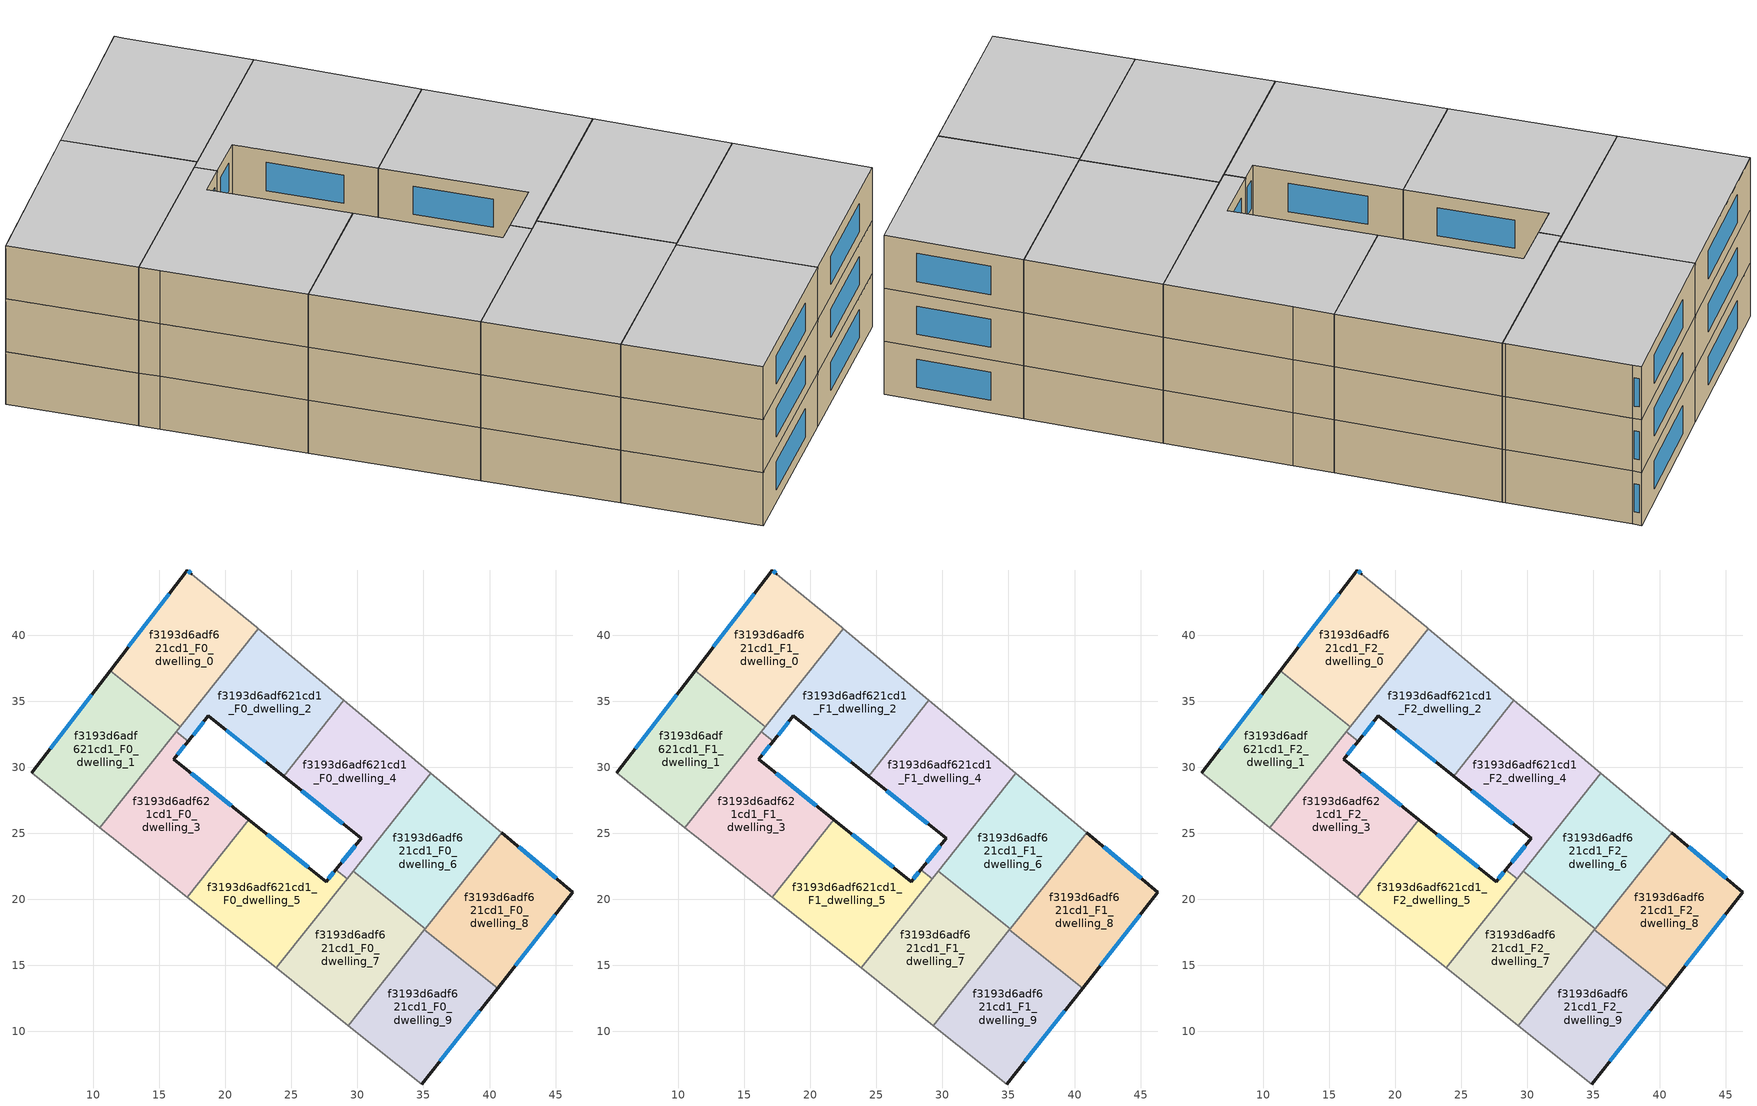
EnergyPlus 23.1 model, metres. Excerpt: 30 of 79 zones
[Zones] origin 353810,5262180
f3193d6adf621cd1_F0_dwelling_0
 floor ground (EU_floor_Construction): 22.37,40.59 22.49,40.49 16.59,33.08 11.27,37.32 17.1,44.93 17.47,44.61 z0
 wall outside (EU_wall_Construction): 17.47,44.61 17.1,44.93 11.27,37.32 z0:3
 wall to f3193d6adf621cd1_F0_dwelling_1 (EU_wall_Construction): 11.27,37.32 16.59,33.08 z0:3
 wall adiabatic (EU_wall_Construction): 22.49,40.49 22.37,40.59 17.47,44.61 z0:3
 wall to f3193d6adf621cd1_F0_dwelling_2 (EU_wall_Construction): 16.59,33.08 22.49,40.49 z0:3
 window (EU_Window_Construction): 15.73,43.15 12.64,39.11 / 17.38,44.69 17.19,44.86 z0.7:2.3
f3193d6adf621cd1_F0_dwelling_1
 floor ground (EU_floor_Construction): 16.59,33.08 10.49,25.43 5.33,29.57 11.27,37.32 z0
 wall outside (EU_wall_Construction): 11.27,37.32 5.33,29.57 z0:3
 wall adiabatic (EU_wall_Construction): 5.33,29.57 10.49,25.43 z0:3
 wall to f3193d6adf621cd1_F0_dwelling_3 (EU_wall_Construction): 10.49,25.43 16.29,32.7 z0:3
 wall to f3193d6adf621cd1_F0_dwelling_2 (EU_wall_Construction): 16.29,32.7 16.59,33.08 z0:3
 window (EU_Window_Construction): 9.87,35.5 6.72,31.39 z0.7:2.3
f3193d6adf621cd1_F0_dwelling_2
 floor ground (EU_floor_Construction): 28.98,35.07 24.41,29.33 18.72,33.89 17.19,31.98 16.29,32.7 22.49,40.49 z0
 wall outside (EU_wall_Construction): 17.19,31.98 18.72,33.89 24.41,29.33 z0:3
 wall to f3193d6adf621cd1_F0_dwelling_3 (EU_wall_Construction): 16.29,32.7 17.19,31.98 z0:3
 wall adiabatic (EU_wall_Construction): 28.98,35.07 22.49,40.49 z0:3
 wall to f3193d6adf621cd1_F0_dwelling_4 (EU_wall_Construction): 24.41,29.33 28.98,35.07 z0:3
 window (EU_Window_Construction): 20.05,32.82 23.07,30.4 / 17.55,32.43 18.36,33.44 z0.7:2.3
f3193d6adf621cd1_F0_dwelling_3
 floor ground (EU_floor_Construction): 17.19,31.98 16.08,30.6 21.78,26.03 17.11,20.16 11.34,24.75 10.49,25.43 16.29,32.7 z0
 wall outside (EU_wall_Construction): 21.78,26.03 16.08,30.6 17.19,31.98 z0:3
 wall adiabatic (EU_wall_Construction): 10.49,25.43 11.34,24.75 17.11,20.16 z0:3
 wall to f3193d6adf621cd1_F0_dwelling_5 (EU_wall_Construction): 17.11,20.16 21.78,26.03 z0:3
 window (EU_Window_Construction): 16.34,30.93 16.93,31.66 / 20.44,27.1 17.42,29.53 z0.7:2.3
f3193d6adf621cd1_F0_dwelling_4
 floor ground (EU_floor_Construction): 30.55,33.76 35.57,29.55 29.22,21.57 28.37,22.25 30.27,24.62 24.41,29.33 28.98,35.07 z0
 wall outside (EU_wall_Construction): 24.41,29.33 30.27,24.62 28.37,22.25 z0:3
 wall adiabatic (EU_wall_Construction): 35.57,29.55 30.55,33.76 28.98,35.07 z0:3
 wall to f3193d6adf621cd1_F0_dwelling_5 (EU_wall_Construction): 28.37,22.25 29.22,21.57 z0:3
 wall to f3193d6adf621cd1_F0_dwelling_6 (EU_wall_Construction): 29.67,22.14 35.57,29.55 z0:3
 wall to f3193d6adf621cd1_F0_dwelling_7 (EU_wall_Construction): 29.22,21.57 29.67,22.14 z0:3
 window (EU_Window_Construction): 29.83,24.07 28.81,22.81 / 25.78,28.22 28.9,25.73 z0.7:2.3
f3193d6adf621cd1_F0_dwelling_5
 floor ground (EU_floor_Construction): 28.37,22.25 29.22,21.57 23.83,14.8 17.11,20.16 21.78,26.03 27.63,21.33 z0
 wall outside (EU_wall_Construction): 28.37,22.25 27.63,21.33 21.78,26.03 z0:3
 wall adiabatic (EU_wall_Construction): 17.11,20.16 23.83,14.8 z0:3
 wall to f3193d6adf621cd1_F0_dwelling_7 (EU_wall_Construction): 23.83,14.8 29.22,21.57 z0:3
 window (EU_Window_Construction): 26.26,22.43 23.15,24.93 / 28.19,22.03 27.8,21.55 z0.7:2.3
f3193d6adf621cd1_F0_dwelling_6
 floor ground (EU_floor_Construction): 40.93,25.04 35.15,17.78 29.67,22.14 35.57,29.55 z0
 wall adiabatic (EU_wall_Construction): 40.93,25.04 35.57,29.55 z0:3
 wall to f3193d6adf621cd1_F0_dwelling_7 (EU_wall_Construction): 29.67,22.14 35.15,17.78 z0:3
 wall to f3193d6adf621cd1_F0_dwelling_8 (EU_wall_Construction): 35.15,17.78 40.93,25.04 z0:3
f3193d6adf621cd1_F0_dwelling_7
 floor ground (EU_floor_Construction): 35.15,17.78 29.31,10.45 23.83,14.8 29.67,22.14 z0
 wall adiabatic (EU_wall_Construction): 23.83,14.8 29.31,10.45 z0:3
 wall to f3193d6adf621cd1_F0_dwelling_9 (EU_wall_Construction): 29.31,10.45 35.07,17.69 z0:3
 wall to f3193d6adf621cd1_F0_dwelling_8 (EU_wall_Construction): 35.08,17.69 35.15,17.78 z0:3
f3193d6adf621cd1_F0_dwelling_8
 floor ground (EU_floor_Construction): 46.31,20.52 40.61,13.28 35.08,17.69 40.93,25.04 z0
 wall outside (EU_wall_Construction): 40.61,13.28 46.31,20.52 40.93,25.04 z0:3
 wall to f3193d6adf621cd1_F0_dwelling_9 (EU_wall_Construction): 35.08,17.69 40.61,13.28 z0:3
 window (EU_Window_Construction): 45.05,21.58 42.19,23.98 / 41.95,14.98 44.97,18.82 z0.7:2.3
f3193d6adf621cd1_F0_dwelling_9
 floor ground (EU_floor_Construction): 40.61,13.28 34.87,6.02 29.31,10.45 35.08,17.69 z0
 wall outside (EU_wall_Construction): 34.87,6.02 40.61,13.28 z0:3
 wall adiabatic (EU_wall_Construction): 29.31,10.45 34.87,6.02 z0:3
 window (EU_Window_Construction): 36.22,7.72 39.26,11.58 z0.7:2.3
f3193d6adf621cd1_F1_dwelling_0
 floor to f3193d6adf621cd1_F0_dwelling_0 (EU_floor_Construction): 22.37,40.59 22.49,40.49 16.59,33.08 11.27,37.32 17.1,44.93 17.47,44.61 z3
 wall outside (EU_wall_Construction): 17.47,44.61 17.1,44.93 11.27,37.32 z3:6
 wall to f3193d6adf621cd1_F1_dwelling_1 (EU_wall_Construction): 11.27,37.32 16.59,33.08 z3:6
 wall adiabatic (EU_wall_Construction): 22.49,40.49 22.37,40.59 17.47,44.61 z3:6
 wall to f3193d6adf621cd1_F1_dwelling_2 (EU_wall_Construction): 16.59,33.08 22.49,40.49 z3:6
 window (EU_Window_Construction): 15.73,43.15 12.64,39.11 / 17.38,44.69 17.19,44.86 z3.7:5.3
f3193d6adf621cd1_F1_dwelling_1
 floor to f3193d6adf621cd1_F0_dwelling_1 (EU_floor_Construction): 16.59,33.08 10.49,25.43 5.33,29.57 11.27,37.32 z3
 wall outside (EU_wall_Construction): 11.27,37.32 5.33,29.57 z3:6
 wall adiabatic (EU_wall_Construction): 5.33,29.57 10.49,25.43 z3:6
 wall to f3193d6adf621cd1_F1_dwelling_3 (EU_wall_Construction): 10.49,25.43 16.29,32.7 z3:6
 wall to f3193d6adf621cd1_F1_dwelling_2 (EU_wall_Construction): 16.29,32.7 16.59,33.08 z3:6
 window (EU_Window_Construction): 9.87,35.5 6.72,31.39 z3.7:5.3
f3193d6adf621cd1_F1_dwelling_2
 floor to f3193d6adf621cd1_F0_dwelling_2 (EU_floor_Construction): 28.98,35.07 24.41,29.33 18.72,33.89 17.19,31.98 16.29,32.7 22.49,40.49 z3
 wall outside (EU_wall_Construction): 17.19,31.98 18.72,33.89 24.41,29.33 z3:6
 wall to f3193d6adf621cd1_F1_dwelling_3 (EU_wall_Construction): 16.29,32.7 17.19,31.98 z3:6
 wall adiabatic (EU_wall_Construction): 28.98,35.07 22.49,40.49 z3:6
 wall to f3193d6adf621cd1_F1_dwelling_4 (EU_wall_Construction): 24.41,29.33 28.98,35.07 z3:6
 window (EU_Window_Construction): 20.05,32.82 23.07,30.4 / 17.55,32.43 18.36,33.44 z3.7:5.3
f3193d6adf621cd1_F1_dwelling_3
 floor to f3193d6adf621cd1_F0_dwelling_3 (EU_floor_Construction): 17.19,31.98 16.08,30.6 21.78,26.03 17.11,20.16 11.34,24.75 10.49,25.43 16.29,32.7 z3
 wall outside (EU_wall_Construction): 21.78,26.03 16.08,30.6 17.19,31.98 z3:6
 wall adiabatic (EU_wall_Construction): 10.49,25.43 11.34,24.75 17.11,20.16 z3:6
 wall to f3193d6adf621cd1_F1_dwelling_5 (EU_wall_Construction): 17.11,20.16 21.78,26.03 z3:6
 window (EU_Window_Construction): 16.34,30.93 16.93,31.66 / 20.44,27.1 17.42,29.53 z3.7:5.3
f3193d6adf621cd1_F1_dwelling_4
 floor to f3193d6adf621cd1_F0_dwelling_4 (EU_floor_Construction): 30.55,33.76 35.57,29.55 29.22,21.57 28.37,22.25 30.27,24.62 24.41,29.33 28.98,35.07 z3
 wall outside (EU_wall_Construction): 24.41,29.33 30.27,24.62 28.37,22.25 z3:6
 wall adiabatic (EU_wall_Construction): 35.57,29.55 30.55,33.76 28.98,35.07 z3:6
 wall to f3193d6adf621cd1_F1_dwelling_5 (EU_wall_Construction): 28.37,22.25 29.22,21.57 z3:6
 wall to f3193d6adf621cd1_F1_dwelling_6 (EU_wall_Construction): 29.67,22.14 35.57,29.55 z3:6
 wall to f3193d6adf621cd1_F1_dwelling_7 (EU_wall_Construction): 29.22,21.57 29.67,22.14 z3:6
 window (EU_Window_Construction): 29.83,24.07 28.81,22.81 / 25.78,28.22 28.9,25.73 z3.7:5.3
f3193d6adf621cd1_F1_dwelling_5
 floor to f3193d6adf621cd1_F0_dwelling_5 (EU_floor_Construction): 28.37,22.25 29.22,21.57 23.83,14.8 17.11,20.16 21.78,26.03 27.63,21.33 z3
 wall outside (EU_wall_Construction): 28.37,22.25 27.63,21.33 21.78,26.03 z3:6
 wall adiabatic (EU_wall_Construction): 17.11,20.16 23.83,14.8 z3:6
 wall to f3193d6adf621cd1_F1_dwelling_7 (EU_wall_Construction): 23.83,14.8 29.22,21.57 z3:6
 window (EU_Window_Construction): 26.26,22.43 23.15,24.93 / 28.19,22.03 27.8,21.55 z3.7:5.3
f3193d6adf621cd1_F1_dwelling_6
 floor to f3193d6adf621cd1_F0_dwelling_6 (EU_floor_Construction): 40.93,25.04 35.15,17.78 29.67,22.14 35.57,29.55 z3
 wall adiabatic (EU_wall_Construction): 40.93,25.04 35.57,29.55 z3:6
 wall to f3193d6adf621cd1_F1_dwelling_7 (EU_wall_Construction): 29.67,22.14 35.15,17.78 z3:6
 wall to f3193d6adf621cd1_F1_dwelling_8 (EU_wall_Construction): 35.15,17.78 40.93,25.04 z3:6
f3193d6adf621cd1_F1_dwelling_7
 floor to f3193d6adf621cd1_F0_dwelling_7 (EU_floor_Construction): 35.15,17.78 29.31,10.45 23.83,14.8 29.67,22.14 z3
 wall adiabatic (EU_wall_Construction): 23.83,14.8 29.31,10.45 z3:6
 wall to f3193d6adf621cd1_F1_dwelling_9 (EU_wall_Construction): 29.31,10.45 35.07,17.69 z3:6
 wall to f3193d6adf621cd1_F1_dwelling_8 (EU_wall_Construction): 35.08,17.69 35.15,17.78 z3:6
f3193d6adf621cd1_F1_dwelling_8
 floor to f3193d6adf621cd1_F0_dwelling_8 (EU_floor_Construction): 46.31,20.52 40.61,13.28 35.08,17.69 40.93,25.04 z3
 wall outside (EU_wall_Construction): 40.61,13.28 46.31,20.52 40.93,25.04 z3:6
 wall to f3193d6adf621cd1_F1_dwelling_9 (EU_wall_Construction): 35.08,17.69 40.61,13.28 z3:6
 window (EU_Window_Construction): 45.05,21.58 42.19,23.98 / 41.95,14.98 44.97,18.82 z3.7:5.3
f3193d6adf621cd1_F1_dwelling_9
 floor to f3193d6adf621cd1_F0_dwelling_9 (EU_floor_Construction): 40.61,13.28 34.87,6.02 29.31,10.45 35.08,17.69 z3
 wall outside (EU_wall_Construction): 34.87,6.02 40.61,13.28 z3:6
 wall adiabatic (EU_wall_Construction): 29.31,10.45 34.87,6.02 z3:6
 window (EU_Window_Construction): 36.22,7.72 39.26,11.58 z3.7:5.3
f3193d6adf621cd1_F2_dwelling_0
 floor to f3193d6adf621cd1_F1_dwelling_0 (EU_floor_Construction): 22.37,40.59 22.49,40.49 16.59,33.08 11.27,37.32 17.1,44.93 17.47,44.61 z6
 wall outside (EU_wall_Construction): 17.47,44.61 17.1,44.93 11.27,37.32 z6:9
 wall to f3193d6adf621cd1_F2_dwelling_1 (EU_wall_Construction): 11.27,37.32 16.59,33.08 z6:9
 wall adiabatic (EU_wall_Construction): 22.49,40.49 22.37,40.59 17.47,44.61 z6:9
 wall to f3193d6adf621cd1_F2_dwelling_2 (EU_wall_Construction): 16.59,33.08 22.49,40.49 z6:9
 window (EU_Window_Construction): 15.73,43.15 12.64,39.11 / 17.38,44.69 17.19,44.86 z6.7:8.3
 ceiling to f3193d6adf621cd1_F3_dwelling_0 (EU_floor_Construction): 16.59,33.08 22.49,40.49 22.37,40.59 17.47,44.61 17.1,44.93 11.27,37.32 z9
f3193d6adf621cd1_F2_dwelling_1
 floor to f3193d6adf621cd1_F1_dwelling_1 (EU_floor_Construction): 16.59,33.08 10.49,25.43 5.33,29.57 11.27,37.32 z6
 wall outside (EU_wall_Construction): 11.27,37.32 5.33,29.57 z6:9
 wall adiabatic (EU_wall_Construction): 5.33,29.57 10.49,25.43 z6:9
 wall to f3193d6adf621cd1_F2_dwelling_3 (EU_wall_Construction): 10.49,25.43 16.29,32.7 z6:9
 wall to f3193d6adf621cd1_F2_dwelling_2 (EU_wall_Construction): 16.29,32.7 16.59,33.08 z6:9
 window (EU_Window_Construction): 9.87,35.5 6.72,31.39 z6.7:8.3
 ceiling to f3193d6adf621cd1_F3_dwelling_1 (EU_floor_Construction): 10.49,25.43 16.59,33.08 11.27,37.32 5.33,29.57 z9
f3193d6adf621cd1_F2_dwelling_2
 floor to f3193d6adf621cd1_F1_dwelling_2 (EU_floor_Construction): 28.98,35.07 24.41,29.33 18.72,33.89 17.19,31.98 16.29,32.7 22.49,40.49 z6
 wall outside (EU_wall_Construction): 17.19,31.98 18.72,33.89 24.41,29.33 z6:9
 wall to f3193d6adf621cd1_F2_dwelling_3 (EU_wall_Construction): 16.29,32.7 17.19,31.98 z6:9
 wall adiabatic (EU_wall_Construction): 28.98,35.07 22.49,40.49 z6:9
 wall to f3193d6adf621cd1_F2_dwelling_4 (EU_wall_Construction): 24.41,29.33 28.98,35.07 z6:9
 window (EU_Window_Construction): 20.05,32.82 23.07,30.4 / 17.55,32.43 18.36,33.44 z6.7:8.3
 ceiling to f3193d6adf621cd1_F3_dwelling_2 (EU_floor_Construction): 24.41,29.33 28.98,35.07 22.49,40.49 16.29,32.7 17.19,31.98 18.72,33.89 z9
f3193d6adf621cd1_F2_dwelling_3
 floor to f3193d6adf621cd1_F1_dwelling_3 (EU_floor_Construction): 17.19,31.98 16.08,30.6 21.78,26.03 17.11,20.16 11.34,24.75 10.49,25.43 16.29,32.7 z6
 wall outside (EU_wall_Construction): 21.78,26.03 16.08,30.6 17.19,31.98 z6:9
 wall adiabatic (EU_wall_Construction): 10.49,25.43 11.34,24.75 17.11,20.16 z6:9
 wall to f3193d6adf621cd1_F2_dwelling_5 (EU_wall_Construction): 17.11,20.16 21.78,26.03 z6:9
 window (EU_Window_Construction): 16.34,30.93 16.93,31.66 / 20.44,27.1 17.42,29.53 z6.7:8.3
 ceiling to f3193d6adf621cd1_F3_dwelling_3 (EU_floor_Construction): 17.11,20.16 21.78,26.03 16.08,30.6 17.19,31.98 16.29,32.7 10.49,25.43 11.34,24.75 z9
f3193d6adf621cd1_F2_dwelling_4
 floor to f3193d6adf621cd1_F1_dwelling_4 (EU_floor_Construction): 30.55,33.76 35.57,29.55 29.22,21.57 28.37,22.25 30.27,24.62 24.41,29.33 28.98,35.07 z6
 wall outside (EU_wall_Construction): 24.41,29.33 30.27,24.62 28.37,22.25 z6:9
 wall adiabatic (EU_wall_Construction): 35.57,29.55 30.55,33.76 28.98,35.07 z6:9
 wall to f3193d6adf621cd1_F2_dwelling_5 (EU_wall_Construction): 28.37,22.25 29.22,21.57 z6:9
 wall to f3193d6adf621cd1_F2_dwelling_6 (EU_wall_Construction): 29.67,22.14 35.57,29.55 z6:9
 wall to f3193d6adf621cd1_F2_dwelling_7 (EU_wall_Construction): 29.22,21.57 29.67,22.14 z6:9
 window (EU_Window_Construction): 29.83,24.07 28.81,22.81 / 25.78,28.22 28.9,25.73 z6.7:8.3
 ceiling to f3193d6adf621cd1_F3_dwelling_4 (EU_floor_Construction): 30.27,24.62 28.37,22.25 29.22,21.57 35.57,29.55 30.55,33.76 28.98,35.07 24.41,29.33 z9
f3193d6adf621cd1_F2_dwelling_5
 floor to f3193d6adf621cd1_F1_dwelling_5 (EU_floor_Construction): 28.37,22.25 29.22,21.57 23.83,14.8 17.11,20.16 21.78,26.03 27.63,21.33 z6
 wall outside (EU_wall_Construction): 28.37,22.25 27.63,21.33 21.78,26.03 z6:9
 wall adiabatic (EU_wall_Construction): 17.11,20.16 23.83,14.8 z6:9
 wall to f3193d6adf621cd1_F2_dwelling_7 (EU_wall_Construction): 23.83,14.8 29.22,21.57 z6:9
 window (EU_Window_Construction): 26.26,22.43 23.15,24.93 / 28.19,22.03 27.8,21.55 z6.7:8.3
 ceiling to f3193d6adf621cd1_F3_dwelling_5 (EU_floor_Construction): 23.83,14.8 29.22,21.57 28.37,22.25 27.63,21.33 21.78,26.03 17.11,20.16 z9
f3193d6adf621cd1_F2_dwelling_6
 floor to f3193d6adf621cd1_F1_dwelling_6 (EU_floor_Construction): 40.93,25.04 35.15,17.78 29.67,22.14 35.57,29.55 z6
 wall adiabatic (EU_wall_Construction): 40.93,25.04 35.57,29.55 z6:9
 wall to f3193d6adf621cd1_F2_dwelling_7 (EU_wall_Construction): 29.67,22.14 35.15,17.78 z6:9
 wall to f3193d6adf621cd1_F2_dwelling_8 (EU_wall_Construction): 35.15,17.78 40.93,25.04 z6:9
 ceiling to f3193d6adf621cd1_F3_dwelling_6 (EU_floor_Construction): 35.15,17.78 40.93,25.04 35.57,29.55 29.67,22.14 z9
f3193d6adf621cd1_F2_dwelling_7
 floor to f3193d6adf621cd1_F1_dwelling_7 (EU_floor_Construction): 35.15,17.78 29.31,10.45 23.83,14.8 29.67,22.14 z6
 wall adiabatic (EU_wall_Construction): 23.83,14.8 29.31,10.45 z6:9
 wall to f3193d6adf621cd1_F2_dwelling_9 (EU_wall_Construction): 29.31,10.45 35.07,17.69 z6:9
 wall to f3193d6adf621cd1_F2_dwelling_8 (EU_wall_Construction): 35.08,17.69 35.15,17.78 z6:9
 ceiling to f3193d6adf621cd1_F3_dwelling_7 (EU_floor_Construction): 29.31,10.45 35.15,17.78 29.67,22.14 23.83,14.8 z9
f3193d6adf621cd1_F2_dwelling_8
 floor to f3193d6adf621cd1_F1_dwelling_8 (EU_floor_Construction): 46.31,20.52 40.61,13.28 35.08,17.69 40.93,25.04 z6
 wall outside (EU_wall_Construction): 40.61,13.28 46.31,20.52 40.93,25.04 z6:9
 wall to f3193d6adf621cd1_F2_dwelling_9 (EU_wall_Construction): 35.08,17.69 40.61,13.28 z6:9
 window (EU_Window_Construction): 45.05,21.58 42.19,23.98 / 41.95,14.98 44.97,18.82 z6.7:8.3
 ceiling to f3193d6adf621cd1_F3_dwelling_8 (EU_floor_Construction): 40.61,13.28 46.31,20.52 40.93,25.04 35.08,17.69 z9
f3193d6adf621cd1_F2_dwelling_9
 floor to f3193d6adf621cd1_F1_dwelling_9 (EU_floor_Construction): 40.61,13.28 34.87,6.02 29.31,10.45 35.08,17.69 z6
 wall outside (EU_wall_Construction): 34.87,6.02 40.61,13.28 z6:9
 wall adiabatic (EU_wall_Construction): 29.31,10.45 34.87,6.02 z6:9
 window (EU_Window_Construction): 36.22,7.72 39.26,11.58 z6.7:8.3
 ceiling to f3193d6adf621cd1_F3_dwelling_9 (EU_floor_Construction): 34.87,6.02 40.61,13.28 35.08,17.69 29.31,10.45 z9
[Building]
EU S2 Campaign: North Axis=0; Terrain=City; Solar Distribution=FullExterior
[Site:Location]
Budapest.Ferenc.Liszt.Intl.AP: Latitude=47.437; Longitude=19.256; Time Zone=1; Elevation=185
[SizingPeriod:WeatherFileDays]
AnnualSizingPeriod: Begin Month=1; Begin Day of Month=1; End Month=12; End Day of Month=31; Day of Week for Start Day=Monday; Use Weather File Daylight Saving Period=No; Use Weather File Rain and Snow Indicators=No
[MATERIAL]
EU_InternalMass_Material: Roughness=MediumRough; Thickness=0.1; Conductivity=1; Density=1800; Specific Heat=900; Thermal Absorptance=0.9; Solar Absorptance=0.7; Visible Absorptance=0.7
[MATERIAL:NOMASS] Roughness=MediumRough; Thermal Absorptance=0.9; Solar Absorptance=0.7; Visible Absorptance=0.7
Name | Thermal Resistance
EU_wall_NoMass | 0.832559
EU_floor_NoMass | 0.872794
[WINDOWMATERIAL:SIMPLEGLAZINGSYSTEM]
EU_Window_SimpleGlazing: UFactor=2.79869; Solar Heat Gain Coefficient=0.75; Visible Transmittance=0.75
[CONSTRUCTION]
EU_wall_Construction: EU_wall_NoMass
EU_floor_Construction: EU_floor_NoMass
EU_Window_Construction: EU_Window_SimpleGlazing
EU_InternalMass_Construction: EU_InternalMass_Material
[ZONE] Type=1; Multiplier=1; Ceiling Height=autocalculate; Floor Area=autocalculate; Part of Total Floor Area=Yes
Name | Volume
f3193d6adf621cd1_F0_dwelling_0; f3193d6adf621cd1_F1_dwelling_0; f3193d6adf621cd1_F2_dwelling_0 | 196.886
f3193d6adf621cd1_F0_dwelling_1; f3193d6adf621cd1_F1_dwelling_1; f3193d6adf621cd1_F2_dwelling_1 | 196.89
f3193d6adf621cd1_F0_dwelling_2; f3193d6adf621cd1_F1_dwelling_2; f3193d6adf621cd1_F2_dwelling_2 | 196.864
f3193d6adf621cd1_F0_dwelling_3; f3193d6adf621cd1_F1_dwelling_3; f3193d6adf621cd1_F2_dwelling_3 | 196.879
f3193d6adf621cd1_F0_dwelling_4; f3193d6adf621cd1_F1_dwelling_4; f3193d6adf621cd1_F2_dwelling_4 | 196.849
f3193d6adf621cd1_F0_dwelling_5; f3193d6adf621cd1_F1_dwelling_5; f3193d6adf621cd1_F2_dwelling_5 | 196.856
f3193d6adf621cd1_F0_dwelling_6; f3193d6adf621cd1_F1_dwelling_6; f3193d6adf621cd1_F2_dwelling_6 | 196.885
f3193d6adf621cd1_F0_dwelling_7; f3193d6adf621cd1_F1_dwelling_7; f3193d6adf621cd1_F2_dwelling_7 | 196.862
f3193d6adf621cd1_F0_dwelling_8; f3193d6adf621cd1_F1_dwelling_8; f3193d6adf621cd1_F2_dwelling_8 | 196.861
f3193d6adf621cd1_F0_dwelling_9; f3193d6adf621cd1_F1_dwelling_9; f3193d6adf621cd1_F2_dwelling_9 | 196.881
[INTERNALMASS] Construction=EU_InternalMass_Construction
Name | Zone or ZoneList | Surface Area
f3193d6adf621cd1_F0_dwelling_0_EU_InternalMass | f3193d6adf621cd1_F0_dwelling_0 | 65.6287
f3193d6adf621cd1_F0_dwelling_1_EU_InternalMass | f3193d6adf621cd1_F0_dwelling_1 | 65.63
f3193d6adf621cd1_F0_dwelling_2_EU_InternalMass | f3193d6adf621cd1_F0_dwelling_2 | 65.6212
f3193d6adf621cd1_F0_dwelling_3_EU_InternalMass | f3193d6adf621cd1_F0_dwelling_3 | 65.6262
f3193d6adf621cd1_F0_dwelling_4_EU_InternalMass | f3193d6adf621cd1_F0_dwelling_4 | 65.6166
f3193d6adf621cd1_F0_dwelling_5_EU_InternalMass | f3193d6adf621cd1_F0_dwelling_5 | 65.6187
f3193d6adf621cd1_F0_dwelling_6_EU_InternalMass | f3193d6adf621cd1_F0_dwelling_6 | 65.6283
f3193d6adf621cd1_F0_dwelling_7_EU_InternalMass | f3193d6adf621cd1_F0_dwelling_7 | 65.6205
f3193d6adf621cd1_F0_dwelling_8_EU_InternalMass | f3193d6adf621cd1_F0_dwelling_8 | 65.6206
f3193d6adf621cd1_F0_dwelling_9_EU_InternalMass | f3193d6adf621cd1_F0_dwelling_9 | 65.6269
f3193d6adf621cd1_F1_dwelling_0_EU_InternalMass | f3193d6adf621cd1_F1_dwelling_0 | 65.6287
f3193d6adf621cd1_F1_dwelling_1_EU_InternalMass | f3193d6adf621cd1_F1_dwelling_1 | 65.63
f3193d6adf621cd1_F1_dwelling_2_EU_InternalMass | f3193d6adf621cd1_F1_dwelling_2 | 65.6212
f3193d6adf621cd1_F1_dwelling_3_EU_InternalMass | f3193d6adf621cd1_F1_dwelling_3 | 65.6262
f3193d6adf621cd1_F1_dwelling_4_EU_InternalMass | f3193d6adf621cd1_F1_dwelling_4 | 65.6166
f3193d6adf621cd1_F1_dwelling_5_EU_InternalMass | f3193d6adf621cd1_F1_dwelling_5 | 65.6187
f3193d6adf621cd1_F1_dwelling_6_EU_InternalMass | f3193d6adf621cd1_F1_dwelling_6 | 65.6283
f3193d6adf621cd1_F1_dwelling_7_EU_InternalMass | f3193d6adf621cd1_F1_dwelling_7 | 65.6205
f3193d6adf621cd1_F1_dwelling_8_EU_InternalMass | f3193d6adf621cd1_F1_dwelling_8 | 65.6206
f3193d6adf621cd1_F1_dwelling_9_EU_InternalMass | f3193d6adf621cd1_F1_dwelling_9 | 65.6269
f3193d6adf621cd1_F2_dwelling_0_EU_InternalMass | f3193d6adf621cd1_F2_dwelling_0 | 65.6287
f3193d6adf621cd1_F2_dwelling_1_EU_InternalMass | f3193d6adf621cd1_F2_dwelling_1 | 65.63
f3193d6adf621cd1_F2_dwelling_2_EU_InternalMass | f3193d6adf621cd1_F2_dwelling_2 | 65.6212
f3193d6adf621cd1_F2_dwelling_3_EU_InternalMass | f3193d6adf621cd1_F2_dwelling_3 | 65.6262
f3193d6adf621cd1_F2_dwelling_4_EU_InternalMass | f3193d6adf621cd1_F2_dwelling_4 | 65.6166
f3193d6adf621cd1_F2_dwelling_5_EU_InternalMass | f3193d6adf621cd1_F2_dwelling_5 | 65.6187
f3193d6adf621cd1_F2_dwelling_6_EU_InternalMass | f3193d6adf621cd1_F2_dwelling_6 | 65.6283
f3193d6adf621cd1_F2_dwelling_7_EU_InternalMass | f3193d6adf621cd1_F2_dwelling_7 | 65.6205
f3193d6adf621cd1_F2_dwelling_8_EU_InternalMass | f3193d6adf621cd1_F2_dwelling_8 | 65.6206
f3193d6adf621cd1_F2_dwelling_9_EU_InternalMass | f3193d6adf621cd1_F2_dwelling_9 | 65.6269
[OTHEREQUIPMENT] Fuel Type=Electricity; Design Level Calculation Method=Watts/Area; Power per Zone Floor Area=1; Fraction Latent=0; Fraction Radiant=0; Fraction Lost=0; Carbon Dioxide Generation Rate=0; EndUse Subcategory=EU_Step8_InternalGains
Name | Zone or ZoneList or Space or SpaceList | Schedule
EU_Step8_InternalGain_f3193d6adf621cd1_F0_dwelling_0_f000 | f3193d6adf621cd1_F0_dwelling_0 | EU_Step8_GainSchedule_f3193d6adf621cd1_F0_dwelling_0_f000
EU_Step8_InternalGain_f3193d6adf621cd1_F0_dwelling_1_f000 | f3193d6adf621cd1_F0_dwelling_1 | EU_Step8_GainSchedule_f3193d6adf621cd1_F0_dwelling_1_f000
EU_Step8_InternalGain_f3193d6adf621cd1_F0_dwelling_2_f000 | f3193d6adf621cd1_F0_dwelling_2 | EU_Step8_GainSchedule_f3193d6adf621cd1_F0_dwelling_2_f000
EU_Step8_InternalGain_f3193d6adf621cd1_F0_dwelling_3_f000 | f3193d6adf621cd1_F0_dwelling_3 | EU_Step8_GainSchedule_f3193d6adf621cd1_F0_dwelling_3_f000
EU_Step8_InternalGain_f3193d6adf621cd1_F0_dwelling_4_f000 | f3193d6adf621cd1_F0_dwelling_4 | EU_Step8_GainSchedule_f3193d6adf621cd1_F0_dwelling_4_f000
EU_Step8_InternalGain_f3193d6adf621cd1_F0_dwelling_5_f000 | f3193d6adf621cd1_F0_dwelling_5 | EU_Step8_GainSchedule_f3193d6adf621cd1_F0_dwelling_5_f000
EU_Step8_InternalGain_f3193d6adf621cd1_F0_dwelling_6_f000 | f3193d6adf621cd1_F0_dwelling_6 | EU_Step8_GainSchedule_f3193d6adf621cd1_F0_dwelling_6_f000
EU_Step8_InternalGain_f3193d6adf621cd1_F0_dwelling_7_f000 | f3193d6adf621cd1_F0_dwelling_7 | EU_Step8_GainSchedule_f3193d6adf621cd1_F0_dwelling_7_f000
EU_Step8_InternalGain_f3193d6adf621cd1_F0_dwelling_8_f000 | f3193d6adf621cd1_F0_dwelling_8 | EU_Step8_GainSchedule_f3193d6adf621cd1_F0_dwelling_8_f000
EU_Step8_InternalGain_f3193d6adf621cd1_F0_dwelling_9_f000 | f3193d6adf621cd1_F0_dwelling_9 | EU_Step8_GainSchedule_f3193d6adf621cd1_F0_dwelling_9_f000
EU_Step8_InternalGain_f3193d6adf621cd1_F1_dwelling_0_f000 | f3193d6adf621cd1_F1_dwelling_0 | EU_Step8_GainSchedule_f3193d6adf621cd1_F1_dwelling_0_f000
EU_Step8_InternalGain_f3193d6adf621cd1_F1_dwelling_1_f000 | f3193d6adf621cd1_F1_dwelling_1 | EU_Step8_GainSchedule_f3193d6adf621cd1_F1_dwelling_1_f000
EU_Step8_InternalGain_f3193d6adf621cd1_F1_dwelling_2_f000 | f3193d6adf621cd1_F1_dwelling_2 | EU_Step8_GainSchedule_f3193d6adf621cd1_F1_dwelling_2_f000
EU_Step8_InternalGain_f3193d6adf621cd1_F1_dwelling_3_f000 | f3193d6adf621cd1_F1_dwelling_3 | EU_Step8_GainSchedule_f3193d6adf621cd1_F1_dwelling_3_f000
EU_Step8_InternalGain_f3193d6adf621cd1_F1_dwelling_4_f000 | f3193d6adf621cd1_F1_dwelling_4 | EU_Step8_GainSchedule_f3193d6adf621cd1_F1_dwelling_4_f000
EU_Step8_InternalGain_f3193d6adf621cd1_F1_dwelling_5_f000 | f3193d6adf621cd1_F1_dwelling_5 | EU_Step8_GainSchedule_f3193d6adf621cd1_F1_dwelling_5_f000
EU_Step8_InternalGain_f3193d6adf621cd1_F1_dwelling_6_f000 | f3193d6adf621cd1_F1_dwelling_6 | EU_Step8_GainSchedule_f3193d6adf621cd1_F1_dwelling_6_f000
EU_Step8_InternalGain_f3193d6adf621cd1_F1_dwelling_7_f000 | f3193d6adf621cd1_F1_dwelling_7 | EU_Step8_GainSchedule_f3193d6adf621cd1_F1_dwelling_7_f000
EU_Step8_InternalGain_f3193d6adf621cd1_F1_dwelling_8_f000 | f3193d6adf621cd1_F1_dwelling_8 | EU_Step8_GainSchedule_f3193d6adf621cd1_F1_dwelling_8_f000
EU_Step8_InternalGain_f3193d6adf621cd1_F1_dwelling_9_f000 | f3193d6adf621cd1_F1_dwelling_9 | EU_Step8_GainSchedule_f3193d6adf621cd1_F1_dwelling_9_f000
EU_Step8_InternalGain_f3193d6adf621cd1_F2_dwelling_0_f000 | f3193d6adf621cd1_F2_dwelling_0 | EU_Step8_GainSchedule_f3193d6adf621cd1_F2_dwelling_0_f000
EU_Step8_InternalGain_f3193d6adf621cd1_F2_dwelling_1_f000 | f3193d6adf621cd1_F2_dwelling_1 | EU_Step8_GainSchedule_f3193d6adf621cd1_F2_dwelling_1_f000
EU_Step8_InternalGain_f3193d6adf621cd1_F2_dwelling_2_f000 | f3193d6adf621cd1_F2_dwelling_2 | EU_Step8_GainSchedule_f3193d6adf621cd1_F2_dwelling_2_f000
EU_Step8_InternalGain_f3193d6adf621cd1_F2_dwelling_3_f000 | f3193d6adf621cd1_F2_dwelling_3 | EU_Step8_GainSchedule_f3193d6adf621cd1_F2_dwelling_3_f000
EU_Step8_InternalGain_f3193d6adf621cd1_F2_dwelling_4_f000 | f3193d6adf621cd1_F2_dwelling_4 | EU_Step8_GainSchedule_f3193d6adf621cd1_F2_dwelling_4_f000
EU_Step8_InternalGain_f3193d6adf621cd1_F2_dwelling_5_f000 | f3193d6adf621cd1_F2_dwelling_5 | EU_Step8_GainSchedule_f3193d6adf621cd1_F2_dwelling_5_f000
EU_Step8_InternalGain_f3193d6adf621cd1_F2_dwelling_6_f000 | f3193d6adf621cd1_F2_dwelling_6 | EU_Step8_GainSchedule_f3193d6adf621cd1_F2_dwelling_6_f000
EU_Step8_InternalGain_f3193d6adf621cd1_F2_dwelling_7_f000 | f3193d6adf621cd1_F2_dwelling_7 | EU_Step8_GainSchedule_f3193d6adf621cd1_F2_dwelling_7_f000
EU_Step8_InternalGain_f3193d6adf621cd1_F2_dwelling_8_f000 | f3193d6adf621cd1_F2_dwelling_8 | EU_Step8_GainSchedule_f3193d6adf621cd1_F2_dwelling_8_f000
EU_Step8_InternalGain_f3193d6adf621cd1_F2_dwelling_9_f000 | f3193d6adf621cd1_F2_dwelling_9 | EU_Step8_GainSchedule_f3193d6adf621cd1_F2_dwelling_9_f000
[ZONEVENTILATION:DESIGNFLOWRATE] Schedule=EU_AlwaysOn; Design Flow Rate Calculation Method=AirChanges/Hour; Air Changes per Hour=0.475469; Ventilation Type=Natural; Fan Pressure Rise=0; Fan Total Efficiency=1; Constant Term Coefficient=1; Temperature Term Coefficient=0; Velocity Term Coefficient=0; Velocity Squared Term Coefficient=0; Minimum Indoor Temperature=-100; Maximum Indoor Temperature=100; Delta Temperature=-100; Minimum Outdoor Temperature=-100; Maximum Outdoor Temperature=100; Maximum Wind Speed=40
Name | Zone or ZoneList or Space or SpaceList
EU_ConstantAir_f3193d6adf621cd1_F0_dwelling_0 | f3193d6adf621cd1_F0_dwelling_0
EU_ConstantAir_f3193d6adf621cd1_F0_dwelling_1 | f3193d6adf621cd1_F0_dwelling_1
EU_ConstantAir_f3193d6adf621cd1_F0_dwelling_2 | f3193d6adf621cd1_F0_dwelling_2
EU_ConstantAir_f3193d6adf621cd1_F0_dwelling_3 | f3193d6adf621cd1_F0_dwelling_3
EU_ConstantAir_f3193d6adf621cd1_F0_dwelling_4 | f3193d6adf621cd1_F0_dwelling_4
EU_ConstantAir_f3193d6adf621cd1_F0_dwelling_5 | f3193d6adf621cd1_F0_dwelling_5
EU_ConstantAir_f3193d6adf621cd1_F0_dwelling_6 | f3193d6adf621cd1_F0_dwelling_6
EU_ConstantAir_f3193d6adf621cd1_F0_dwelling_7 | f3193d6adf621cd1_F0_dwelling_7
EU_ConstantAir_f3193d6adf621cd1_F0_dwelling_8 | f3193d6adf621cd1_F0_dwelling_8
EU_ConstantAir_f3193d6adf621cd1_F0_dwelling_9 | f3193d6adf621cd1_F0_dwelling_9
EU_ConstantAir_f3193d6adf621cd1_F1_dwelling_0 | f3193d6adf621cd1_F1_dwelling_0
EU_ConstantAir_f3193d6adf621cd1_F1_dwelling_1 | f3193d6adf621cd1_F1_dwelling_1
EU_ConstantAir_f3193d6adf621cd1_F1_dwelling_2 | f3193d6adf621cd1_F1_dwelling_2
EU_ConstantAir_f3193d6adf621cd1_F1_dwelling_3 | f3193d6adf621cd1_F1_dwelling_3
EU_ConstantAir_f3193d6adf621cd1_F1_dwelling_4 | f3193d6adf621cd1_F1_dwelling_4
EU_ConstantAir_f3193d6adf621cd1_F1_dwelling_5 | f3193d6adf621cd1_F1_dwelling_5
EU_ConstantAir_f3193d6adf621cd1_F1_dwelling_6 | f3193d6adf621cd1_F1_dwelling_6
EU_ConstantAir_f3193d6adf621cd1_F1_dwelling_7 | f3193d6adf621cd1_F1_dwelling_7
EU_ConstantAir_f3193d6adf621cd1_F1_dwelling_8 | f3193d6adf621cd1_F1_dwelling_8
EU_ConstantAir_f3193d6adf621cd1_F1_dwelling_9 | f3193d6adf621cd1_F1_dwelling_9
EU_ConstantAir_f3193d6adf621cd1_F2_dwelling_0 | f3193d6adf621cd1_F2_dwelling_0
EU_ConstantAir_f3193d6adf621cd1_F2_dwelling_1 | f3193d6adf621cd1_F2_dwelling_1
EU_ConstantAir_f3193d6adf621cd1_F2_dwelling_2 | f3193d6adf621cd1_F2_dwelling_2
EU_ConstantAir_f3193d6adf621cd1_F2_dwelling_3 | f3193d6adf621cd1_F2_dwelling_3
EU_ConstantAir_f3193d6adf621cd1_F2_dwelling_4 | f3193d6adf621cd1_F2_dwelling_4
EU_ConstantAir_f3193d6adf621cd1_F2_dwelling_5 | f3193d6adf621cd1_F2_dwelling_5
EU_ConstantAir_f3193d6adf621cd1_F2_dwelling_6 | f3193d6adf621cd1_F2_dwelling_6
EU_ConstantAir_f3193d6adf621cd1_F2_dwelling_7 | f3193d6adf621cd1_F2_dwelling_7
EU_ConstantAir_f3193d6adf621cd1_F2_dwelling_8 | f3193d6adf621cd1_F2_dwelling_8
EU_ConstantAir_f3193d6adf621cd1_F2_dwelling_9 | f3193d6adf621cd1_F2_dwelling_9
[HVACTEMPLATE:THERMOSTAT] Constant Heating Setpoint=20; Constant Cooling Setpoint=50
EU_HeatOnly_f3193d6adf621cd1_F0_dwelling_0; EU_HeatOnly_f3193d6adf621cd1_F0_dwelling_1; EU_HeatOnly_f3193d6adf621cd1_F0_dwelling_2; EU_HeatOnly_f3193d6adf621cd1_F0_dwelling_3; EU_HeatOnly_f3193d6adf621cd1_F0_dwelling_4; EU_HeatOnly_f3193d6adf621cd1_F0_dwelling_5; EU_HeatOnly_f3193d6adf621cd1_F0_dwelling_6; EU_HeatOnly_f3193d6adf621cd1_F0_dwelling_7; EU_HeatOnly_f3193d6adf621cd1_F0_dwelling_8; EU_HeatOnly_f3193d6adf621cd1_F0_dwelling_9; EU_HeatOnly_f3193d6adf621cd1_F1_dwelling_0; EU_HeatOnly_f3193d6adf621cd1_F1_dwelling_1; EU_HeatOnly_f3193d6adf621cd1_F1_dwelling_2; EU_HeatOnly_f3193d6adf621cd1_F1_dwelling_3; EU_HeatOnly_f3193d6adf621cd1_F1_dwelling_4; EU_HeatOnly_f3193d6adf621cd1_F1_dwelling_5; EU_HeatOnly_f3193d6adf621cd1_F1_dwelling_6; EU_HeatOnly_f3193d6adf621cd1_F1_dwelling_7; EU_HeatOnly_f3193d6adf621cd1_F1_dwelling_8; EU_HeatOnly_f3193d6adf621cd1_F1_dwelling_9; EU_HeatOnly_f3193d6adf621cd1_F2_dwelling_0; EU_HeatOnly_f3193d6adf621cd1_F2_dwelling_1; EU_HeatOnly_f3193d6adf621cd1_F2_dwelling_2; EU_HeatOnly_f3193d6adf621cd1_F2_dwelling_3; EU_HeatOnly_f3193d6adf621cd1_F2_dwelling_4; EU_HeatOnly_f3193d6adf621cd1_F2_dwelling_5; EU_HeatOnly_f3193d6adf621cd1_F2_dwelling_6; EU_HeatOnly_f3193d6adf621cd1_F2_dwelling_7; EU_HeatOnly_f3193d6adf621cd1_F2_dwelling_8; EU_HeatOnly_f3193d6adf621cd1_F2_dwelling_9; EU_HeatOnly_f3193d6adf621cd1_F3_dwelling_0; EU_HeatOnly_f3193d6adf621cd1_F3_dwelling_1; EU_HeatOnly_f3193d6adf621cd1_F3_dwelling_2; EU_HeatOnly_f3193d6adf621cd1_F3_dwelling_3; EU_HeatOnly_f3193d6adf621cd1_F3_dwelling_4; EU_HeatOnly_f3193d6adf621cd1_F3_dwelling_5; EU_HeatOnly_f3193d6adf621cd1_F3_dwelling_6; EU_HeatOnly_f3193d6adf621cd1_F3_dwelling_7; EU_HeatOnly_f3193d6adf621cd1_F3_dwelling_8; EU_HeatOnly_f3193d6adf621cd1_F3_dwelling_9; EU_HeatOnly_f3193d6adf621cd1_F4_dwelling_0; EU_HeatOnly_f3193d6adf621cd1_F4_dwelling_1; EU_HeatOnly_f3193d6adf621cd1_F4_dwelling_2; EU_HeatOnly_f3193d6adf621cd1_F4_dwelling_3; EU_HeatOnly_f3193d6adf621cd1_F4_dwelling_4; EU_HeatOnly_f3193d6adf621cd1_F4_dwelling_5; EU_HeatOnly_f3193d6adf621cd1_F4_dwelling_6; EU_HeatOnly_f3193d6adf621cd1_F4_dwelling_7; EU_HeatOnly_f3193d6adf621cd1_F4_dwelling_8; EU_HeatOnly_f3193d6adf621cd1_F4_dwelling_9; EU_HeatOnly_f3193d6adf621cd1_F5_dwelling_0; EU_HeatOnly_f3193d6adf621cd1_F5_dwelling_1; EU_HeatOnly_f3193d6adf621cd1_F5_dwelling_2; EU_HeatOnly_f3193d6adf621cd1_F5_dwelling_3; EU_HeatOnly_f3193d6adf621cd1_F5_dwelling_4; EU_HeatOnly_f3193d6adf621cd1_F5_dwelling_5; EU_HeatOnly_f3193d6adf621cd1_F5_dwelling_6; EU_HeatOnly_f3193d6adf621cd1_F5_dwelling_7; EU_HeatOnly_f3193d6adf621cd1_F5_dwelling_8; EU_HeatOnly_f3193d6adf621cd1_F5_dwelling_9; EU_HeatOnly_f3193d6adf621cd1_F6_dwelling_0; EU_HeatOnly_f3193d6adf621cd1_F6_dwelling_1; EU_HeatOnly_f3193d6adf621cd1_F6_dwelling_2; EU_HeatOnly_f3193d6adf621cd1_F6_dwelling_3; EU_HeatOnly_f3193d6adf621cd1_F6_dwelling_4; EU_HeatOnly_f3193d6adf621cd1_F6_dwelling_5; EU_HeatOnly_f3193d6adf621cd1_F6_dwelling_6; EU_HeatOnly_f3193d6adf621cd1_F6_dwelling_7; EU_HeatOnly_f3193d6adf621cd1_F6_dwelling_8; EU_HeatOnly_f3193d6adf621cd1_F6_dwelling_9; EU_HeatOnly_f3193d6adf621cd1_F7_dwelling_0; EU_HeatOnly_f3193d6adf621cd1_F7_dwelling_1; EU_HeatOnly_f3193d6adf621cd1_F7_dwelling_2; EU_HeatOnly_f3193d6adf621cd1_F7_dwelling_3; EU_HeatOnly_f3193d6adf621cd1_F7_dwelling_4; EU_HeatOnly_f3193d6adf621cd1_F7_dwelling_5; EU_HeatOnly_f3193d6adf621cd1_F7_dwelling_6; EU_HeatOnly_f3193d6adf621cd1_F7_dwelling_7; EU_HeatOnly_f3193d6adf621cd1_F7_dwelling_8
[HVACTEMPLATE:ZONE:IDEALLOADSAIRSYSTEM] System Availability Schedule=EU_AlwaysOn; Maximum Heating Supply Air Temperature=50; Minimum Cooling Supply Air Temperature=13; Maximum Heating Supply Air Humidity Ratio=0.0156; Minimum Cooling Supply Air Humidity Ratio=0.0077; Heating Limit=NoLimit; Cooling Limit=NoLimit; Heating Availability Schedule=EU_AlwaysOn; Cooling Availability Schedule=EU_CoolingOff; Dehumidification Control Type=ConstantSensibleHeatRatio; Cooling Sensible Heat Ratio=0.7; Dehumidification Setpoint=60; Humidification Control Type=None; Humidification Setpoint=30; Outdoor Air Method=None; Outdoor Air Flow Rate per Person=0.00944; Outdoor Air Flow Rate per Zone Floor Area=0; Outdoor Air Flow Rate per Zone=0; Demand Controlled Ventilation Type=None; Outdoor Air Economizer Type=NoEconomizer; Heat Recovery Type=None; Sensible Heat Recovery Effectiveness=0.7; Latent Heat Recovery Effectiveness=0.65
Name | Template Thermostat
f3193d6adf621cd1_F0_dwelling_0 | EU_HeatOnly_f3193d6adf621cd1_F0_dwelling_0
f3193d6adf621cd1_F0_dwelling_1 | EU_HeatOnly_f3193d6adf621cd1_F0_dwelling_1
f3193d6adf621cd1_F0_dwelling_2 | EU_HeatOnly_f3193d6adf621cd1_F0_dwelling_2
f3193d6adf621cd1_F0_dwelling_3 | EU_HeatOnly_f3193d6adf621cd1_F0_dwelling_3
f3193d6adf621cd1_F0_dwelling_4 | EU_HeatOnly_f3193d6adf621cd1_F0_dwelling_4
f3193d6adf621cd1_F0_dwelling_5 | EU_HeatOnly_f3193d6adf621cd1_F0_dwelling_5
f3193d6adf621cd1_F0_dwelling_6 | EU_HeatOnly_f3193d6adf621cd1_F0_dwelling_6
f3193d6adf621cd1_F0_dwelling_7 | EU_HeatOnly_f3193d6adf621cd1_F0_dwelling_7
f3193d6adf621cd1_F0_dwelling_8 | EU_HeatOnly_f3193d6adf621cd1_F0_dwelling_8
f3193d6adf621cd1_F0_dwelling_9 | EU_HeatOnly_f3193d6adf621cd1_F0_dwelling_9
f3193d6adf621cd1_F1_dwelling_0 | EU_HeatOnly_f3193d6adf621cd1_F1_dwelling_0
f3193d6adf621cd1_F1_dwelling_1 | EU_HeatOnly_f3193d6adf621cd1_F1_dwelling_1
f3193d6adf621cd1_F1_dwelling_2 | EU_HeatOnly_f3193d6adf621cd1_F1_dwelling_2
f3193d6adf621cd1_F1_dwelling_3 | EU_HeatOnly_f3193d6adf621cd1_F1_dwelling_3
f3193d6adf621cd1_F1_dwelling_4 | EU_HeatOnly_f3193d6adf621cd1_F1_dwelling_4
f3193d6adf621cd1_F1_dwelling_5 | EU_HeatOnly_f3193d6adf621cd1_F1_dwelling_5
f3193d6adf621cd1_F1_dwelling_6 | EU_HeatOnly_f3193d6adf621cd1_F1_dwelling_6
f3193d6adf621cd1_F1_dwelling_7 | EU_HeatOnly_f3193d6adf621cd1_F1_dwelling_7
f3193d6adf621cd1_F1_dwelling_8 | EU_HeatOnly_f3193d6adf621cd1_F1_dwelling_8
f3193d6adf621cd1_F1_dwelling_9 | EU_HeatOnly_f3193d6adf621cd1_F1_dwelling_9
f3193d6adf621cd1_F2_dwelling_0 | EU_HeatOnly_f3193d6adf621cd1_F2_dwelling_0
f3193d6adf621cd1_F2_dwelling_1 | EU_HeatOnly_f3193d6adf621cd1_F2_dwelling_1
f3193d6adf621cd1_F2_dwelling_2 | EU_HeatOnly_f3193d6adf621cd1_F2_dwelling_2
f3193d6adf621cd1_F2_dwelling_3 | EU_HeatOnly_f3193d6adf621cd1_F2_dwelling_3
f3193d6adf621cd1_F2_dwelling_4 | EU_HeatOnly_f3193d6adf621cd1_F2_dwelling_4
f3193d6adf621cd1_F2_dwelling_5 | EU_HeatOnly_f3193d6adf621cd1_F2_dwelling_5
f3193d6adf621cd1_F2_dwelling_6 | EU_HeatOnly_f3193d6adf621cd1_F2_dwelling_6
f3193d6adf621cd1_F2_dwelling_7 | EU_HeatOnly_f3193d6adf621cd1_F2_dwelling_7
f3193d6adf621cd1_F2_dwelling_8 | EU_HeatOnly_f3193d6adf621cd1_F2_dwelling_8
f3193d6adf621cd1_F2_dwelling_9 | EU_HeatOnly_f3193d6adf621cd1_F2_dwelling_9
[SIZING:ZONE] Zone Cooling Design Supply Air Temperature Input Method=SupplyAirTemperature; Zone Cooling Design Supply Air Temperature=13; Zone Heating Design Supply Air Temperature Input Method=SupplyAirTemperature; Zone Heating Design Supply Air Temperature=50; Zone Cooling Design Supply Air Humidity Ratio=0.008; Zone Heating Design Supply Air Humidity Ratio=0.008; Cooling Design Air Flow Method=DesignDay; Cooling Design Air Flow Rate=0; Cooling Minimum Air Flow per Zone Floor Area=0.000762; Cooling Minimum Air Flow=0; Cooling Minimum Air Flow Fraction=0.2; Heating Design Air Flow Method=DesignDay; Heating Design Air Flow Rate=0; Heating Maximum Air Flow per Zone Floor Area=0.002032; Heating Maximum Air Flow=0.141576; Heating Maximum Air Flow Fraction=0.3; Account for Dedicated Outdoor Air System=No; Dedicated Outdoor Air System Control Strategy=NeutralSupplyAir; Dedicated Outdoor Air Low Setpoint Temperature for Design=autosize; Dedicated Outdoor Air High Setpoint Temperature for Design=autosize; Zone Load Sizing Method=Sensible Load Only No Latent Load; Zone Latent Cooling Design Supply Air Humidity Ratio Input Method=HumidityRatioDifference; Zone Cooling Design Supply Air Humidity Ratio Difference=0.005; Zone Latent Heating Design Supply Air Humidity Ratio Input Method=HumidityRatioDifference; Zone Humidification Design Supply Air Humidity Ratio Difference=0.005
f3193d6adf621cd1_F0_dwelling_0; f3193d6adf621cd1_F0_dwelling_1; f3193d6adf621cd1_F0_dwelling_2; f3193d6adf621cd1_F0_dwelling_3; f3193d6adf621cd1_F0_dwelling_4; f3193d6adf621cd1_F0_dwelling_5; f3193d6adf621cd1_F0_dwelling_6; f3193d6adf621cd1_F0_dwelling_7; f3193d6adf621cd1_F0_dwelling_8; f3193d6adf621cd1_F0_dwelling_9; f3193d6adf621cd1_F1_dwelling_0; f3193d6adf621cd1_F1_dwelling_1; f3193d6adf621cd1_F1_dwelling_2; f3193d6adf621cd1_F1_dwelling_3; f3193d6adf621cd1_F1_dwelling_4; f3193d6adf621cd1_F1_dwelling_5; f3193d6adf621cd1_F1_dwelling_6; f3193d6adf621cd1_F1_dwelling_7; f3193d6adf621cd1_F1_dwelling_8; f3193d6adf621cd1_F1_dwelling_9; f3193d6adf621cd1_F2_dwelling_0; f3193d6adf621cd1_F2_dwelling_1; f3193d6adf621cd1_F2_dwelling_2; f3193d6adf621cd1_F2_dwelling_3; f3193d6adf621cd1_F2_dwelling_4; f3193d6adf621cd1_F2_dwelling_5; f3193d6adf621cd1_F2_dwelling_6; f3193d6adf621cd1_F2_dwelling_7; f3193d6adf621cd1_F2_dwelling_8; f3193d6adf621cd1_F2_dwelling_9
[SCHEDULE:CONSTANT]
Name | Hourly Value
EU_AlwaysOn | 1
EU_CoolingOff | 0
[SCHEDULE:FILE] Column Number=1; Rows to Skip at Top=0; Number of Hours of Data=8760; Column Separator=Comma; Interpolate to Timestep=No; Minutes per Item=60; Adjust Schedule for Daylight Savings=Yes
Name | File
EU_Step8_GainSchedule_f3193d6adf621cd1_F0_dwelling_0_f000 | ../../schedules/f3193d6adf621cd1/f3193d6adf621cd1_F0_dwelling_0_f000_gain.csv
EU_Step8_GainSchedule_f3193d6adf621cd1_F0_dwelling_1_f000 | ../../schedules/f3193d6adf621cd1/f3193d6adf621cd1_F0_dwelling_1_f000_gain.csv
EU_Step8_GainSchedule_f3193d6adf621cd1_F0_dwelling_2_f000 | ../../schedules/f3193d6adf621cd1/f3193d6adf621cd1_F0_dwelling_2_f000_gain.csv
EU_Step8_GainSchedule_f3193d6adf621cd1_F0_dwelling_3_f000 | ../../schedules/f3193d6adf621cd1/f3193d6adf621cd1_F0_dwelling_3_f000_gain.csv
EU_Step8_GainSchedule_f3193d6adf621cd1_F0_dwelling_4_f000 | ../../schedules/f3193d6adf621cd1/f3193d6adf621cd1_F0_dwelling_4_f000_gain.csv
EU_Step8_GainSchedule_f3193d6adf621cd1_F0_dwelling_5_f000 | ../../schedules/f3193d6adf621cd1/f3193d6adf621cd1_F0_dwelling_5_f000_gain.csv
EU_Step8_GainSchedule_f3193d6adf621cd1_F0_dwelling_6_f000 | ../../schedules/f3193d6adf621cd1/f3193d6adf621cd1_F0_dwelling_6_f000_gain.csv
EU_Step8_GainSchedule_f3193d6adf621cd1_F0_dwelling_7_f000 | ../../schedules/f3193d6adf621cd1/f3193d6adf621cd1_F0_dwelling_7_f000_gain.csv
EU_Step8_GainSchedule_f3193d6adf621cd1_F0_dwelling_8_f000 | ../../schedules/f3193d6adf621cd1/f3193d6adf621cd1_F0_dwelling_8_f000_gain.csv
EU_Step8_GainSchedule_f3193d6adf621cd1_F0_dwelling_9_f000 | ../../schedules/f3193d6adf621cd1/f3193d6adf621cd1_F0_dwelling_9_f000_gain.csv
EU_Step8_GainSchedule_f3193d6adf621cd1_F1_dwelling_0_f000 | ../../schedules/f3193d6adf621cd1/f3193d6adf621cd1_F1_dwelling_0_f000_gain.csv
EU_Step8_GainSchedule_f3193d6adf621cd1_F1_dwelling_1_f000 | ../../schedules/f3193d6adf621cd1/f3193d6adf621cd1_F1_dwelling_1_f000_gain.csv
EU_Step8_GainSchedule_f3193d6adf621cd1_F1_dwelling_2_f000 | ../../schedules/f3193d6adf621cd1/f3193d6adf621cd1_F1_dwelling_2_f000_gain.csv
EU_Step8_GainSchedule_f3193d6adf621cd1_F1_dwelling_3_f000 | ../../schedules/f3193d6adf621cd1/f3193d6adf621cd1_F1_dwelling_3_f000_gain.csv
EU_Step8_GainSchedule_f3193d6adf621cd1_F1_dwelling_4_f000 | ../../schedules/f3193d6adf621cd1/f3193d6adf621cd1_F1_dwelling_4_f000_gain.csv
EU_Step8_GainSchedule_f3193d6adf621cd1_F1_dwelling_5_f000 | ../../schedules/f3193d6adf621cd1/f3193d6adf621cd1_F1_dwelling_5_f000_gain.csv
EU_Step8_GainSchedule_f3193d6adf621cd1_F1_dwelling_6_f000 | ../../schedules/f3193d6adf621cd1/f3193d6adf621cd1_F1_dwelling_6_f000_gain.csv
EU_Step8_GainSchedule_f3193d6adf621cd1_F1_dwelling_7_f000 | ../../schedules/f3193d6adf621cd1/f3193d6adf621cd1_F1_dwelling_7_f000_gain.csv
EU_Step8_GainSchedule_f3193d6adf621cd1_F1_dwelling_8_f000 | ../../schedules/f3193d6adf621cd1/f3193d6adf621cd1_F1_dwelling_8_f000_gain.csv
EU_Step8_GainSchedule_f3193d6adf621cd1_F1_dwelling_9_f000 | ../../schedules/f3193d6adf621cd1/f3193d6adf621cd1_F1_dwelling_9_f000_gain.csv
EU_Step8_GainSchedule_f3193d6adf621cd1_F2_dwelling_0_f000 | ../../schedules/f3193d6adf621cd1/f3193d6adf621cd1_F2_dwelling_0_f000_gain.csv
EU_Step8_GainSchedule_f3193d6adf621cd1_F2_dwelling_1_f000 | ../../schedules/f3193d6adf621cd1/f3193d6adf621cd1_F2_dwelling_1_f000_gain.csv
EU_Step8_GainSchedule_f3193d6adf621cd1_F2_dwelling_2_f000 | ../../schedules/f3193d6adf621cd1/f3193d6adf621cd1_F2_dwelling_2_f000_gain.csv
EU_Step8_GainSchedule_f3193d6adf621cd1_F2_dwelling_3_f000 | ../../schedules/f3193d6adf621cd1/f3193d6adf621cd1_F2_dwelling_3_f000_gain.csv
EU_Step8_GainSchedule_f3193d6adf621cd1_F2_dwelling_4_f000 | ../../schedules/f3193d6adf621cd1/f3193d6adf621cd1_F2_dwelling_4_f000_gain.csv
EU_Step8_GainSchedule_f3193d6adf621cd1_F2_dwelling_5_f000 | ../../schedules/f3193d6adf621cd1/f3193d6adf621cd1_F2_dwelling_5_f000_gain.csv
EU_Step8_GainSchedule_f3193d6adf621cd1_F2_dwelling_6_f000 | ../../schedules/f3193d6adf621cd1/f3193d6adf621cd1_F2_dwelling_6_f000_gain.csv
EU_Step8_GainSchedule_f3193d6adf621cd1_F2_dwelling_7_f000 | ../../schedules/f3193d6adf621cd1/f3193d6adf621cd1_F2_dwelling_7_f000_gain.csv
EU_Step8_GainSchedule_f3193d6adf621cd1_F2_dwelling_8_f000 | ../../schedules/f3193d6adf621cd1/f3193d6adf621cd1_F2_dwelling_8_f000_gain.csv
EU_Step8_GainSchedule_f3193d6adf621cd1_F2_dwelling_9_f000 | ../../schedules/f3193d6adf621cd1/f3193d6adf621cd1_F2_dwelling_9_f000_gain.csv
